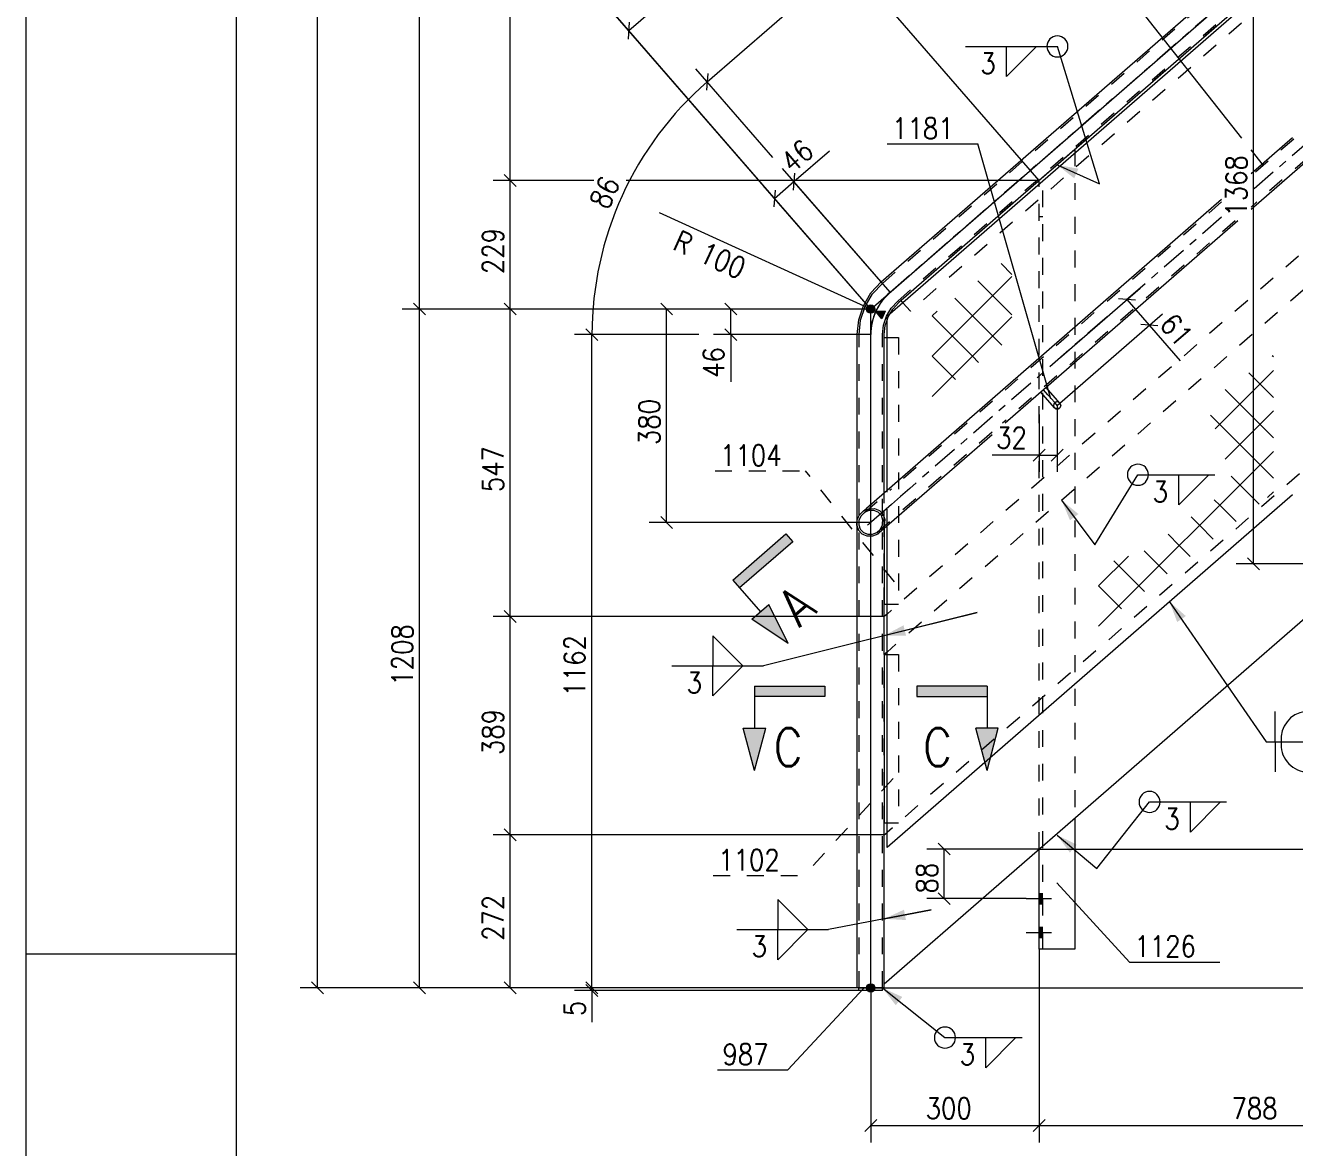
# Model space of a CAD drawing. Header units: millimetres. Extents: x 5 to 846, y 5 to 599.
# Drawn here: x 5 to 155.6, y 279 to 412.1 of the extents above; entities that cross this region are included whole.
import ezdxf

# ---------------------------------------------------------------- set-up
doc = ezdxf.new("R2010")
doc.units = ezdxf.units.MM
for name, pattern in [('XKITLINE00', [0]), ('XKITLINE02', [4, 2, -2]), ('XKITLINE03', [6, 3, -1, 1, -1])]:
    doc.linetypes.add(name, pattern=pattern)
for name, color, linetype, lineweight in [('Corte', 7, 'Continuous', 0), ('Cota', 4, 'Continuous', 0), ('Marca da peça', 2, 'Continuous', 0), ('Objeto gráfico', 3, 'Continuous', 0), ('Outro tipo de objeto', 7, 'Continuous', 0), ('Parafuso', 3, 'Continuous', 0), ('Peça', 2, 'Continuous', 0), ('Solda', 1, 'Continuous', 0)]:
    doc.layers.add(name, color=color, linetype=linetype, lineweight=lineweight)
doc.styles.add('ROMANS', font='ROMANS__.TTF')
doc.styles.add('SIMPLEX', font='SIMPLEX_.TTF')

# ---------------------------------------------------------------- blocks, each defined once
blk = doc.blocks.new('*A17')
at = {"layer": 'Parafuso'}
for points in [[(125.71, 307.95), (125.29, 307.95), (125.29, 309.15), (125.71, 309.15)], [(125.71, 303.95), (125.29, 303.95), (125.29, 305.15), (125.71, 305.15)]]:
    blk.add_hatch(color=7, dxfattribs=at).paths.add_polyline_path(points, flags=17)
at = {"layer": 'Parafuso', "color": 7, "linetype": 'XKITLINE00', "lineweight": 0}
for p, q in [((125.29, 309.15), (125.71, 309.15)), ((123.75, 308.55), (126.72, 308.55)), ((125.29, 307.95), (125.71, 307.95)), ((123.75, 304.55), (126.72, 304.55)), ((125.29, 305.15), (125.71, 305.15)), ((125.29, 303.95), (125.71, 303.95))]:
    blk.add_line(p, q, dxfattribs=at)
blk = doc.blocks.new('*A21')
at = {"layer": 'Peça', "color": 4, "linetype": 'XKITLINE00', "lineweight": 0}
for p, q in [((103.89, 297.64), (103.89, 297.96)), ((106.69, 297.64), (103.89, 297.64)), ((105.29, 297.64), (105.29, 297.96)), ((106.69, 297.64), (106.69, 297.96))]:
    blk.add_line(p, q, dxfattribs=at)
at = {"layer": 'Peça', "color": 7, "linetype": 'XKITLINE02', "lineweight": 0}
for q in [(103.94, 297.96), (106.69, 297.96)]:
    blk.add_line((103.89, 297.96), q, dxfattribs=at)
blk = doc.blocks.new('*A22')
at = {"layer": 'Peça', "color": 4, "linetype": 'XKITLINE00', "lineweight": 0}
for p, q in [((106.9, 375.11), (107.23, 375.11)), ((106.9, 356.68), (106.9, 375.11)), ((106.9, 352.46), (106.9, 343.47)), ((106.9, 343.47), (107.23, 343.47))]:
    blk.add_line(p, q, dxfattribs=at)
at = {"layer": 'Peça', "color": 7, "linetype": 'XKITLINE02', "lineweight": 0}
for p, q in [((107.23, 375.11), (108.57, 375.11)), ((108.57, 375.11), (108.57, 343.47)), ((106.9, 352.46), (106.9, 356.68)), ((107.23, 343.47), (108.57, 343.47))]:
    blk.add_line(p, q, dxfattribs=at)
blk = doc.blocks.new('*A25')
at = {"layer": 'Peça', "color": 4, "linetype": 'XKITLINE00', "lineweight": 0}
for p, q in [((106.9, 337.51), (107.23, 337.51)), ((106.9, 337.51), (106.9, 317.56)), ((106.9, 317.56), (107.23, 317.56))]:
    blk.add_line(p, q, dxfattribs=at)
at = {"layer": 'Peça', "color": 7, "linetype": 'XKITLINE02', "lineweight": 0}
for p, q in [((107.23, 337.51), (108.57, 337.51)), ((108.57, 337.51), (108.57, 317.56)), ((107.23, 317.56), (108.57, 317.56))]:
    blk.add_line(p, q, dxfattribs=at)
blk = doc.blocks.new('*A26')
at = {"layer": 'Peça', "color": 7, "linetype": 'XKITLINE02', "lineweight": 0}
for p, q in [((129.52, 397.42), (125.29, 393.74)), ((129.52, 397.42), (129.52, 318.12)), ((125.29, 393.74), (125.71, 394.11)), ((125.29, 364.96), (125.29, 393.74)), ((125.71, 302.55), (125.71, 394.11)), ((125.29, 389.44), (125.71, 389.44)), ((125.29, 314.43), (125.29, 361.46))]:
    blk.add_line(p, q, dxfattribs=at)
at = {"layer": 'Peça', "color": 4, "linetype": 'XKITLINE00', "lineweight": 0}
for p, q in [((129.52, 318.12), (129.52, 302.55)), ((125.29, 302.55), (125.29, 314.43)), ((129.52, 302.55), (125.29, 302.55))]:
    blk.add_line(p, q, dxfattribs=at)
blk = doc.blocks.new('*A29')
at = {"layer": 'Peça', "color": 4, "linetype": 'XKITLINE00', "lineweight": 0}
for p, q in [((126.12, 369.17), (125.48, 368.62)), ((127.73, 367.33), (126.12, 369.17)), ((127.09, 366.77), (125.48, 368.62)), ((127.38, 366.63), (127.09, 366.77)), ((127.68, 366.73), (127.38, 366.63)), ((127.83, 367.02), (127.68, 366.73)), ((127.73, 367.33), (127.83, 367.02))]:
    blk.add_line(p, q, dxfattribs=at)
at = {"layer": 'Peça', "color": 7, "linetype": 'XKITLINE03', "lineweight": 0}
for p, q in [((126.31, 368.31), (125.8, 368.9)), ((126.73, 367.83), (126.31, 368.31)), ((127.09, 367.42), (126.73, 367.83)), ((127.32, 367.15), (127.09, 367.42)), ((127.41, 367.05), (127.32, 367.15)), ((127.41, 367.05), (127.41, 367.05))]:
    blk.add_line(p, q, dxfattribs=at)
at = {"layer": 'Peça', "color": 7, "linetype": 'XKITLINE02', "lineweight": 0}
for start, end in [(311.009, 131.009), (131.009, 311.009)]:
    blk.add_arc((127.41, 367.05), 0.423, start, end, dxfattribs=at)
blk = doc.blocks.new('*A30')
at = {"layer": 'Peça', "color": 7, "linetype": 'XKITLINE02', "lineweight": 0}
for p, q in [((172.23, 409.56), (150.41, 390.58)), ((155.47, 398.64), (150.41, 394.23)), ((146.91, 391.18), (107.77, 357.16)), ((148.52, 388.94), (120.94, 364.96)), ((119.68, 363.86), (108.38, 354.03)), ((104.55, 354.36), (107.77, 357.16)), ((103.84, 353.83), (103.96, 354.09)), ((104.14, 353.96), (103.89, 353.45)), ((103.96, 354.09), (104.44, 354.54)), ((104.55, 354.36), (104.14, 353.96)), ((104.44, 354.54), (104.77, 354.83)), ((104.44, 354.54), (105.05, 354.78)), ((105.08, 354.57), (104.55, 354.36)), ((105.05, 354.78), (105.22, 354.78)), ((105.41, 354.57), (105.08, 354.57)), ((105.22, 354.78), (105.73, 354.81)), ((105.66, 354.58), (105.41, 354.57)), ((106.18, 354.38), (105.66, 354.58)), ((105.73, 354.81), (106.33, 354.58)), ((106.02, 351.98), (108.38, 354.03)), ((106.56, 353.99), (106.18, 354.38)), ((106.33, 354.58), (106.77, 354.13)), ((106.73, 353.46), (106.56, 353.99)), ((106.77, 354.13), (106.97, 353.52)), ((103.89, 353.45), (103.87, 352.89)), ((103.87, 352.89), (104.05, 352.38)), ((104.05, 352.38), (104.43, 351.98)), ((106.02, 351.98), (106.44, 352.37)), ((106.44, 352.37), (106.68, 352.89)), ((106.89, 352.84), (106.61, 352.25)), ((106.68, 352.89), (106.69, 353.09)), ((106.69, 353.09), (106.73, 353.46)), ((106.97, 353.52), (106.89, 352.84)), ((103.86, 352.26), (103.84, 352.32)), ((104.29, 351.8), (103.86, 352.26)), ((104.88, 351.55), (104.29, 351.8)), ((104.43, 351.98), (104.93, 351.77)), ((105.52, 351.55), (104.88, 351.55)), ((104.93, 351.77), (105.49, 351.77)), ((105.49, 351.77), (106.02, 351.98)), ((106.13, 351.8), (105.52, 351.55)), ((106.61, 352.25), (106.13, 351.8)), ((106.13, 351.8), (106.27, 351.92)), ((106.27, 351.92), (106.29, 351.93))]:
    blk.add_line(p, q, dxfattribs=at)
at = {"layer": 'Peça', "color": 4, "linetype": 'XKITLINE00', "lineweight": 0}
for p, q in [((172.23, 409.28), (150.41, 390.3)), ((155.33, 398.79), (150.41, 394.51)), ((146.91, 391.47), (104.77, 354.83)), ((148.85, 388.94), (121.26, 364.96)), ((119.68, 363.57), (106.29, 351.93)), ((103.64, 352.85), (103.68, 353.49)), ((103.84, 352.32), (103.64, 352.85)), ((103.68, 353.49), (103.84, 353.83))]:
    blk.add_line(p, q, dxfattribs=at)
at = {"layer": 'Peça', "color": 7, "linetype": 'XKITLINE03', "lineweight": 0}
for p, q in [((157.57, 398.64), (150.41, 392.4)), ((146.91, 389.36), (109.93, 357.21)), ((109.93, 357.21), (108.81, 356.23)), ((108.81, 356.23), (107.75, 355.31)), ((106.79, 354.48), (106, 353.79)), ((107.75, 355.31), (106.79, 354.48)), ((105.02, 352.94), (104.9, 352.83)), ((104.9, 352.83), (104.9, 352.83)), ((105.4, 353.26), (105.02, 352.94)), ((106, 353.79), (105.4, 353.26))]:
    blk.add_line(p, q, dxfattribs=at)
blk = doc.blocks.new('*A31')
at = {"layer": 'Peça', "color": 4, "linetype": 'XKITLINE00', "lineweight": 0}
for p, q in [((155.33, 419.42), (107.29, 377.65)), ((107.23, 356.97), (107.23, 377.52)), ((155.33, 356.46), (107.23, 314.63)), ((107.23, 314.63), (107.23, 352.75))]:
    blk.add_line(p, q, dxfattribs=at)
at = {"layer": 'Peça', "color": 7, "linetype": 'XKITLINE02', "lineweight": 0}
for p, q in [((107.29, 377.65), (107.23, 377.6)), ((107.23, 377.52), (107.23, 377.6)), ((107.23, 352.75), (107.23, 356.97))]:
    blk.add_line(p, q, dxfattribs=at)
blk = doc.blocks.new('*A32')
at = {"layer": 'Peça', "color": 4, "linetype": 'XKITLINE00', "lineweight": 0}
for p in [(155.33, 419.86), (109.11, 379.23)]:
    blk.add_line(p, (108.89, 379.48), dxfattribs=at)
at = {"layer": 'Peça', "color": 7, "linetype": 'XKITLINE02', "lineweight": 0}
for p, q in [((155.33, 417.65), (109.99, 378.22)), ((109.99, 378.22), (109.11, 379.23))]:
    blk.add_line(p, q, dxfattribs=at)
blk = doc.blocks.new('*A33')
at = {"layer": 'Peça'}
for points in [[(105.27, 377.98), (105.24, 377.99), (105.22, 377.99), (105.19, 377.99), (105.17, 378), (105.15, 378), (105.12, 378.01), (105.1, 378.02), (105.08, 378.03), (105.05, 378.04), (105.03, 378.05), (105.01, 378.07), (104.99, 378.08), (104.97, 378.1), (104.95, 378.11), (104.94, 378.13), (104.92, 378.15), (104.9, 378.17), (104.89, 378.19), (104.87, 378.21), (104.86, 378.23), (104.85, 378.25), (104.84, 378.27), (104.83, 378.29), (104.82, 378.31), (104.81, 378.34), (104.81, 378.36), (104.8, 378.39), (104.8, 378.41), (104.79, 378.43), (104.79, 378.46), (104.79, 378.48), (104.79, 378.51), (104.79, 378.53), (104.8, 378.56), (104.8, 378.58), (104.81, 378.6), (104.81, 378.63), (104.82, 378.65), (104.83, 378.67), (104.84, 378.7), (104.85, 378.72), (104.86, 378.74), (104.87, 378.76), (104.89, 378.78), (104.9, 378.8), (104.92, 378.82), (104.94, 378.84), (104.95, 378.85), (104.97, 378.87), (104.99, 378.88), (105.01, 378.9), (105.03, 378.91), (105.05, 378.92), (105.08, 378.94), (105.1, 378.95), (105.12, 378.95), (105.15, 378.96), (105.17, 378.97), (105.19, 378.97), (105.22, 378.98), (105.24, 378.98), (105.27, 378.98), (105.29, 378.98), (105.31, 378.98), (105.34, 378.98), (105.36, 378.98), (105.39, 378.97), (105.41, 378.97), (105.44, 378.96), (105.46, 378.95), (105.48, 378.95), (105.5, 378.94), (105.53, 378.92), (105.55, 378.91), (105.57, 378.9), (105.59, 378.88), (105.61, 378.87), (105.63, 378.85), (105.64, 378.84), (105.66, 378.82), (105.68, 378.8), (105.69, 378.78), (105.71, 378.76), (105.72, 378.74), (105.73, 378.72), (105.74, 378.7), (105.75, 378.67), (105.76, 378.65), (105.77, 378.63), (105.78, 378.6), (105.78, 378.58), (105.79, 378.56), (105.79, 378.53), (105.79, 378.51), (105.79, 378.48), (105.79, 378.46), (105.79, 378.43), (105.79, 378.41), (105.78, 378.39), (105.78, 378.36), (105.77, 378.34), (105.76, 378.31), (105.75, 378.29), (105.74, 378.27), (105.73, 378.25), (105.72, 378.23), (105.71, 378.21), (105.69, 378.19), (105.68, 378.17), (105.66, 378.15), (105.64, 378.13), (105.63, 378.11), (105.61, 378.1), (105.59, 378.08), (105.57, 378.07), (105.55, 378.05), (105.53, 378.04), (105.5, 378.03), (105.48, 378.02), (105.46, 378.01), (105.44, 378), (105.41, 378), (105.39, 377.99), (105.36, 377.99), (105.34, 377.99), (105.31, 377.98), (105.29, 377.98)], [(105.27, 377.98), (105.24, 377.99), (105.22, 377.99), (105.19, 377.99), (105.17, 378), (105.15, 378), (105.12, 378.01), (105.1, 378.02), (105.08, 378.03), (105.05, 378.04), (105.03, 378.05), (105.01, 378.07), (104.99, 378.08), (104.97, 378.1), (104.95, 378.11), (104.94, 378.13), (104.92, 378.15), (104.9, 378.17), (104.89, 378.19), (104.87, 378.21), (104.86, 378.23), (104.85, 378.25), (104.84, 378.27), (104.83, 378.29), (104.82, 378.31), (104.81, 378.34), (104.81, 378.36), (104.8, 378.39), (104.8, 378.41), (104.79, 378.43), (104.79, 378.46), (104.79, 378.48), (104.79, 378.51), (104.79, 378.53), (104.8, 378.56), (104.8, 378.58), (104.81, 378.6), (104.81, 378.63), (104.82, 378.65), (104.83, 378.67), (104.84, 378.7), (104.85, 378.72), (104.86, 378.74), (104.87, 378.76), (104.89, 378.78), (104.9, 378.8), (104.92, 378.82), (104.94, 378.84), (104.95, 378.85), (104.97, 378.87), (104.99, 378.88), (105.01, 378.9), (105.03, 378.91), (105.05, 378.92), (105.08, 378.94), (105.1, 378.95), (105.12, 378.95), (105.15, 378.96), (105.17, 378.97), (105.19, 378.97), (105.22, 378.98), (105.24, 378.98), (105.27, 378.98), (105.29, 378.98), (105.31, 378.98), (105.34, 378.98), (105.36, 378.98), (105.39, 378.97), (105.41, 378.97), (105.44, 378.96), (105.46, 378.95), (105.48, 378.95), (105.5, 378.94), (105.53, 378.92), (105.55, 378.91), (105.57, 378.9), (105.59, 378.88), (105.61, 378.87), (105.63, 378.85), (105.64, 378.84), (105.66, 378.82), (105.68, 378.8), (105.69, 378.78), (105.71, 378.76), (105.72, 378.74), (105.73, 378.72), (105.74, 378.7), (105.75, 378.67), (105.76, 378.65), (105.77, 378.63), (105.78, 378.6), (105.78, 378.58), (105.79, 378.56), (105.79, 378.53), (105.79, 378.51), (105.79, 378.48), (105.79, 378.46), (105.79, 378.43), (105.79, 378.41), (105.78, 378.39), (105.78, 378.36), (105.77, 378.34), (105.76, 378.31), (105.75, 378.29), (105.74, 378.27), (105.73, 378.25), (105.72, 378.23), (105.71, 378.21), (105.69, 378.19), (105.68, 378.17), (105.66, 378.15), (105.64, 378.13), (105.63, 378.11), (105.61, 378.1), (105.59, 378.08), (105.57, 378.07), (105.55, 378.05), (105.53, 378.04), (105.5, 378.03), (105.48, 378.02), (105.46, 378.01), (105.44, 378), (105.41, 378), (105.39, 377.99), (105.36, 377.99), (105.34, 377.99), (105.31, 377.98), (105.29, 377.98)], [(105.27, 297.46), (105.24, 297.46), (105.22, 297.46), (105.19, 297.47), (105.17, 297.47), (105.15, 297.48), (105.12, 297.49), (105.1, 297.5), (105.08, 297.51), (105.05, 297.52), (105.03, 297.53), (105.01, 297.54), (104.99, 297.56), (104.97, 297.57), (104.95, 297.59), (104.94, 297.61), (104.92, 297.62), (104.9, 297.64), (104.89, 297.66), (104.87, 297.68), (104.86, 297.7), (104.85, 297.72), (104.84, 297.75), (104.83, 297.77), (104.82, 297.79), (104.81, 297.81), (104.81, 297.84), (104.8, 297.86), (104.8, 297.89), (104.79, 297.91), (104.79, 297.93), (104.79, 297.96), (104.79, 297.98), (104.79, 298.01), (104.8, 298.03), (104.8, 298.06), (104.81, 298.08), (104.81, 298.1), (104.82, 298.13), (104.83, 298.15), (104.84, 298.17), (104.85, 298.19), (104.86, 298.22), (104.87, 298.24), (104.89, 298.26), (104.9, 298.28), (104.92, 298.29), (104.94, 298.31), (104.95, 298.33), (104.97, 298.35), (104.99, 298.36), (105.01, 298.37), (105.03, 298.39), (105.05, 298.4), (105.08, 298.41), (105.1, 298.42), (105.12, 298.43), (105.15, 298.44), (105.17, 298.44), (105.19, 298.45), (105.22, 298.45), (105.24, 298.46), (105.27, 298.46), (105.29, 298.46), (105.31, 298.46), (105.34, 298.46), (105.36, 298.45), (105.39, 298.45), (105.41, 298.44), (105.44, 298.44), (105.46, 298.43), (105.48, 298.42), (105.5, 298.41), (105.53, 298.4), (105.55, 298.39), (105.57, 298.37), (105.59, 298.36), (105.61, 298.35), (105.63, 298.33), (105.64, 298.31), (105.66, 298.29), (105.68, 298.28), (105.69, 298.26), (105.71, 298.24), (105.72, 298.22), (105.73, 298.19), (105.74, 298.17), (105.75, 298.15), (105.76, 298.13), (105.77, 298.1), (105.78, 298.08), (105.78, 298.06), (105.79, 298.03), (105.79, 298.01), (105.79, 297.98), (105.79, 297.96), (105.79, 297.93), (105.79, 297.91), (105.79, 297.89), (105.78, 297.86), (105.78, 297.84), (105.77, 297.81), (105.76, 297.79), (105.75, 297.77), (105.74, 297.75), (105.73, 297.72), (105.72, 297.7), (105.71, 297.68), (105.69, 297.66), (105.68, 297.64), (105.66, 297.62), (105.64, 297.61), (105.63, 297.59), (105.61, 297.57), (105.59, 297.56), (105.57, 297.54), (105.55, 297.53), (105.53, 297.52), (105.5, 297.51), (105.48, 297.5), (105.46, 297.49), (105.44, 297.48), (105.41, 297.47), (105.39, 297.47), (105.36, 297.46), (105.34, 297.46), (105.31, 297.46), (105.29, 297.46)]]:
    blk.add_hatch(color=7, dxfattribs=at).paths.add_polyline_path(points, flags=17)
at = {"layer": 'Peça', "color": 4, "linetype": 'XKITLINE00', "lineweight": 0}
for p, q in [((106.53, 381.69), (155.33, 424.13)), ((105.32, 380.4), (106.53, 381.69)), ((104.43, 378.88), (105.32, 380.4)), ((108.89, 379.48), (108.64, 379.26)), ((103.87, 377.2), (104.43, 378.88)), ((107.55, 377.88), (107.91, 378.47)), ((107.91, 378.47), (108.64, 379.26)), ((103.68, 375.45), (103.87, 377.2)), ((106.9, 375.45), (107.02, 376.52)), ((107.02, 376.52), (107.23, 377.17)), ((103.68, 353.5), (103.68, 375.45)), ((106.9, 375.11), (106.9, 375.45)), ((103.68, 297.96), (103.68, 352.75)), ((106.9, 342.02), (106.9, 343.47)), ((106.9, 316.11), (106.9, 317.56)), ((106.9, 297.96), (106.9, 298.44)), ((106.9, 297.96), (103.68, 297.96))]:
    blk.add_line(p, q, dxfattribs=at)
at = {"layer": 'Peça', "color": 7, "linetype": 'XKITLINE02', "lineweight": 0}
for p, q in [((106.67, 381.53), (155.33, 423.84)), ((108.5, 379.43), (155.33, 420.15)), ((155.33, 419.86), (108.89, 379.48)), ((105.5, 380.27), (106.67, 381.53)), ((104.62, 378.79), (105.5, 380.27)), ((104.08, 377.16), (104.62, 378.79)), ((107.16, 377.63), (107.73, 378.6)), ((107.73, 378.6), (108.5, 379.43)), ((103.9, 375.45), (104.08, 377.16)), ((106.68, 375.45), (106.8, 376.56)), ((106.8, 376.56), (107.16, 377.63)), ((107.23, 377.17), (107.36, 377.54)), ((107.36, 377.54), (107.55, 377.88)), ((103.9, 297.96), (103.9, 375.45)), ((106.68, 297.96), (106.68, 375.45)), ((106.9, 343.47), (106.9, 375.11)), ((103.68, 352.75), (103.68, 353.5)), ((106.9, 317.56), (106.9, 342.02)), ((106.9, 298.44), (106.9, 316.11))]:
    blk.add_line(p, q, dxfattribs=at)
at = {"layer": 'Peça', "color": 7, "linetype": 'XKITLINE00', "lineweight": 0}
for p, q in [((105.29, 378.48), (155.33, 422)), ((105.29, 297.96), (105.29, 378.48))]:
    blk.add_line(p, q, dxfattribs=at)
at = {"layer": 'Peça', "color": 7, "linetype": 'XKITLINE03', "lineweight": 0}
for p, q in [((107.58, 380.48), (155.33, 422)), ((106.61, 379.43), (107.58, 380.48)), ((105.44, 376.86), (105.89, 378.21)), ((105.89, 378.21), (106.61, 379.43)), ((105.29, 375.45), (105.44, 376.86)), ((105.29, 297.96), (105.29, 375.45))]:
    blk.add_line(p, q, dxfattribs=at)
at = {"layer": 'Peça', "color": 7, "linetype": 'XKITLINE00', "lineweight": 0}
for centre in [(105.29, 378.48), (105.29, 378.48), (105.29, 297.96)]:
    blk.add_circle(centre, 0.5, dxfattribs=at)
blk = doc.blocks.new('*A34')
at = {"layer": 'Peça', "color": 7, "linetype": 'XKITLINE02', "lineweight": 0}
blk.add_line((295.01, 479.69), (107.23, 316.4), dxfattribs=at)
at = {"layer": 'Peça', "color": 4, "linetype": 'XKITLINE00', "lineweight": 0}
for p, q in [((106.9, 298.44), (295.35, 462.31)), ((106.9, 316.11), (107.23, 316.4)), ((106.9, 298.44), (106.9, 316.11))]:
    blk.add_line(p, q, dxfattribs=at)
blk = doc.blocks.new('*A35')
at = {"layer": 'Peça', "color": 7, "linetype": 'XKITLINE02', "lineweight": 0}
for p, q in [((283.36, 490.95), (107.23, 337.8)), ((156.05, 384.76), (107.23, 342.31))]:
    blk.add_line(p, q, dxfattribs=at)
at = {"layer": 'Peça', "color": 4, "linetype": 'XKITLINE00', "lineweight": 0}
for p, q in [((107.23, 342.31), (106.9, 342.02)), ((106.9, 337.51), (106.9, 342.02)), ((107.23, 337.8), (106.9, 337.51))]:
    blk.add_line(p, q, dxfattribs=at)
blk = doc.blocks.new('*A112')
at = {"layer": 'Objeto gráfico', "color": 2, "linetype": 'XKITLINE00', "lineweight": 0}
for p, q in [((153.06, 372.8), (152.92, 372.94)), ((153.07, 368), (150.14, 370.93)), ((151.1, 369.21), (153.07, 371.18)), ((146.15, 364.26), (151.1, 369.21)), ((153.07, 363.22), (147.35, 368.93)), ((147.36, 360.69), (153.07, 366.39)), ((151.48, 360.01), (145.59, 365.9)), ((132.32, 340.85), (153.07, 361.6)), ((153.07, 358.43), (151.48, 360.01)), ((149.08, 357.62), (148.05, 358.65)), ((151.36, 355.34), (149.08, 357.62)), ((146.69, 355.22), (146.04, 355.87)), ((152.37, 356.12), (153.07, 356.81)), ((148.64, 353.27), (146.69, 355.22)), ((144.29, 352.83), (143.3, 353.82)), ((145.92, 351.2), (144.29, 352.83)), ((141.9, 350.43), (140.57, 351.77)), ((139.51, 348.04), (137.74, 349.8)), ((143.2, 349.13), (141.9, 350.43)), ((132.32, 345.64), (135.86, 349.18)), ((137.11, 345.64), (134.14, 348.62)), ((140.48, 347.06), (139.51, 348.04)), ((134.72, 343.25), (132.32, 345.64)), ((137.76, 344.99), (137.11, 345.64)), ((135.04, 342.92), (134.72, 343.25))]:
    blk.add_line(p, q, dxfattribs=at)
blk = doc.blocks.new('*A113')
at = {"layer": 'Objeto gráfico', "color": 2, "linetype": 'XKITLINE00', "lineweight": 0}
for p, q in [((122.04, 382.58), (120.76, 383.87)), ((112.59, 372.88), (122.04, 382.33)), ((122.04, 377.79), (118.01, 381.83)), ((119.77, 375.27), (115.25, 379.79)), ((112.59, 377.67), (113.17, 378.25)), ((117.38, 372.88), (112.59, 377.67)), ((112.59, 368.09), (122.04, 377.54)), ((120.84, 374.2), (119.77, 375.27)), ((114.98, 370.48), (112.59, 372.88)), ((118.09, 372.16), (117.38, 372.88)), ((115.34, 370.13), (114.98, 370.48))]:
    blk.add_line(p, q, dxfattribs=at)
blk = doc.blocks.new('*A160')
at = {"layer": 'Cota', "color": 7, "linetype": 'XKITLINE00', "lineweight": 0}
for p, q in [((39.65, 297.96), (39.65, 545.15)), ((38.94, 298.67), (40.36, 297.25)), ((103.68, 297.96), (37.6, 297.96))]:
    blk.add_line(p, q, dxfattribs=at)
at = {"layer": 'Cota', "color": 3}
blk.add_point((39.65, 297.96), dxfattribs=at)
blk = doc.blocks.new('*A161')
at = {"layer": 'Cota', "color": 7, "linetype": 'XKITLINE00', "lineweight": 0}
for p, q in [((51.77, 378.48), (51.77, 545.15)), ((105.29, 378.48), (49.72, 378.48)), ((51.06, 379.19), (52.48, 377.78))]:
    blk.add_line(p, q, dxfattribs=at)
at = {"layer": 'Cota', "color": 3}
blk.add_point((51.77, 378.48), dxfattribs=at)
blk = doc.blocks.new('*A165')
at = {"layer": 'Cota', "color": 7, "linetype": 'XKITLINE00', "lineweight": 0}
blk.add_line((105.29, 378.48), (69.13, 420.07), dxfattribs=at)
blk = doc.blocks.new('*A169')
at = {"layer": 'Cota', "color": 7, "linetype": 'XKITLINE00', "lineweight": 0}
blk.add_line((105.29, 297.96), (350.94, 297.96), dxfattribs=at)
blk = doc.blocks.new('*A170')
at = {"layer": 'Cota', "color": 7, "linetype": 'XKITLINE00', "lineweight": 0}
for p, q in [((125.29, 314.43), (341.5, 314.43)), ((106.9, 297.96), (341.5, 297.96))]:
    blk.add_line(p, q, dxfattribs=at)
blk = doc.blocks.new('*A171')
at = {"layer": 'Cota', "color": 7, "linetype": 'XKITLINE00', "lineweight": 0}
blk.add_line((125.29, 314.43), (341.5, 314.43), dxfattribs=at)
blk = doc.blocks.new('*A175')
at = {"layer": 'Cota', "color": 7, "linetype": 'XKITLINE00', "lineweight": 0}
for p, q in [((85.88, 405.44), (264.21, 560.51)), ((93.68, 396.46), (84.53, 406.98)), ((85.95, 406.43), (85.81, 404.44)), ((107.58, 380.48), (95.98, 393.82))]:
    blk.add_line(p, q, dxfattribs=at)
at = {"layer": 'Cota', "color": 3}
blk.add_point((85.88, 405.44), dxfattribs=at)
blk = doc.blocks.new('*A177')
at = {"layer": 'Cota', "color": 7, "linetype": 'XKITLINE00', "lineweight": 0}
blk.add_line((105.29, 297.96), (105.29, 279.61), dxfattribs=at)
blk = doc.blocks.new('*A178')
at = {"layer": 'Corte'}
for points in [[(89.74, 345.4), (88.92, 346.34), (95.2, 351.81)], [(96.03, 350.87), (89.74, 345.4), (95.2, 351.81)], [(95.48, 338.8), (91.19, 341.69), (93.21, 343.45)]]:
    blk.add_hatch(color=6, dxfattribs=at).paths.add_polyline_path(points, flags=17)
at = {"layer": 'Corte', "color": 6, "linetype": 'XKITLINE00', "lineweight": 0}
for p, q in [((88.92, 346.34), (95.2, 351.81)), ((96.03, 350.87), (89.74, 345.4)), ((95.2, 351.81), (96.03, 350.87)), ((88.92, 346.34), (92.2, 342.57)), ((91.19, 341.69), (93.21, 343.45)), ((95.48, 338.8), (93.21, 343.45)), ((95.48, 338.8), (91.19, 341.69))]:
    blk.add_line(p, q, dxfattribs=at)
at = {"layer": 'Corte', "color": 4, "style": 'ROMANS', "width": 0.85}
blk.add_text('A', height=4.5, rotation=41.0123, dxfattribs=at).set_placement((96.85, 340.65))
blk = doc.blocks.new('*A179')
at = {"layer": 'Solda'}
blk.add_hatch(color=7, dxfattribs=at).paths.add_polyline_path([(127.41, 316.09), (129.72, 314.96), (128.92, 314.01)], flags=17)
at = {"layer": 'Solda', "color": 7, "linetype": 'XKITLINE00', "lineweight": 0}
for p, q in [((132.12, 312.14), (138.37, 320.02)), ((138.37, 320.02), (147.5, 320.02)), ((127.41, 316.09), (132.12, 312.14))]:
    blk.add_line(p, q, dxfattribs=at)
at = {"layer": 'Solda', "color": 3, "linetype": 'XKITLINE00', "lineweight": 0}
for p, q in [((143.22, 320.02), (146.79, 320.02)), ((146.79, 320.02), (143.22, 316.45)), ((143.22, 316.45), (143.22, 320.02))]:
    blk.add_line(p, q, dxfattribs=at)
for start, end in [(90, 270), (270, 90)]:
    blk.add_arc((138.37, 320.02), 1.25, start, end, dxfattribs=at)
at = {"layer": 'Solda', "color": 3, "style": 'ROMANS', "width": 0.85}
blk.add_text('3', height=2.5, dxfattribs=at).set_placement((140.12, 316.77))
blk = doc.blocks.new('*A180')
at = {"layer": 'Solda'}
blk.add_hatch(color=7, dxfattribs=at).paths.add_polyline_path([(127.94, 355.8), (129.93, 354.17), (128.93, 353.43)], flags=17)
at = {"layer": 'Solda', "color": 7, "linetype": 'XKITLINE00', "lineweight": 0}
for p, q in [((131.87, 350.53), (136.99, 358.83)), ((136.99, 358.83), (146.12, 358.83)), ((127.94, 355.8), (131.87, 350.53))]:
    blk.add_line(p, q, dxfattribs=at)
at = {"layer": 'Solda', "color": 3, "linetype": 'XKITLINE00', "lineweight": 0}
for p, q in [((141.84, 358.83), (145.41, 358.83)), ((145.41, 358.83), (141.84, 355.25)), ((141.84, 355.25), (141.84, 358.83))]:
    blk.add_line(p, q, dxfattribs=at)
for start, end in [(90, 270), (270, 90)]:
    blk.add_arc((136.99, 358.83), 1.25, start, end, dxfattribs=at)
at = {"layer": 'Solda', "color": 3, "style": 'ROMANS', "width": 0.85}
blk.add_text('3', height=2.5, dxfattribs=at).set_placement((138.74, 355.58))
blk = doc.blocks.new('*A181')
at = {"layer": 'Solda'}
blk.add_hatch(color=7, dxfattribs=at).paths.add_polyline_path([(127.41, 395.58), (129.94, 395.13), (129.43, 393.99)], flags=17)
at = {"layer": 'Solda', "color": 7, "linetype": 'XKITLINE00', "lineweight": 0}
for p, q in [((116.55, 409.63), (127.44, 409.63)), ((132.44, 393.33), (127.44, 409.63)), ((127.41, 395.58), (132.44, 393.33))]:
    blk.add_line(p, q, dxfattribs=at)
at = {"layer": 'Solda', "color": 3, "linetype": 'XKITLINE00', "lineweight": 0}
for p, q in [((121.4, 409.63), (124.97, 409.63)), ((124.97, 409.63), (121.4, 406.06)), ((121.4, 406.06), (121.4, 409.63))]:
    blk.add_line(p, q, dxfattribs=at)
for start, end in [(90, 270), (270, 90)]:
    blk.add_arc((127.44, 409.63), 1.25, start, end, dxfattribs=at)
at = {"layer": 'Solda', "color": 3, "style": 'ROMANS', "width": 0.85}
blk.add_text('3', height=2.5, dxfattribs=at).set_placement((118.3, 406.38))
blk = doc.blocks.new('*A182')
at = {"layer": 'Solda'}
blk.add_hatch(color=7, dxfattribs=at).paths.add_polyline_path([(140.74, 343.77), (142.67, 342.07), (141.65, 341.36)], flags=17)
at = {"layer": 'Solda', "color": 7, "linetype": 'XKITLINE00', "lineweight": 0}
for p, q in [((140.74, 343.77), (152.2, 327.16)), ((152.2, 327.16), (157.2, 327.16))]:
    blk.add_line(p, q, dxfattribs=at)
at = {"layer": 'Solda', "color": 3, "linetype": 'XKITLINE00', "lineweight": 0}
for p, q in [((153.27, 327.16), (153.27, 330.73)), ((157.2, 327.16), (160.77, 330.73)), ((153.27, 327.16), (153.27, 323.59)), ((157.2, 327.16), (160.77, 323.59))]:
    blk.add_line(p, q, dxfattribs=at)
for centre, start, end in [((157.2, 327.52), 96.3402, 186.3402), ((157.2, 326.8), 173.6598, 263.6598)]:
    blk.add_arc(centre, 3.23, start, end, dxfattribs=at)
at = {"layer": 'Solda', "color": 3, "style": 'ROMANS', "width": 0.85}
blk.add_text('PONTEAR', height=2.5, dxfattribs=at).set_placement((160.77, 326.41))
blk = doc.blocks.new('*A183')
at = {"layer": 'Solda'}
blk.add_hatch(color=7, dxfattribs=at).paths.add_polyline_path([(106.69, 297.96), (109.04, 296.89), (108.26, 295.91)], flags=17)
at = {"layer": 'Solda', "color": 7, "linetype": 'XKITLINE00', "lineweight": 0}
for p, q in [((106.69, 297.96), (114.1, 292.07)), ((114.1, 292.07), (123.24, 292.07))]:
    blk.add_line(p, q, dxfattribs=at)
at = {"layer": 'Solda', "color": 3, "linetype": 'XKITLINE00', "lineweight": 0}
for p, q in [((118.95, 292.07), (122.52, 292.07)), ((122.52, 292.07), (118.95, 288.5)), ((118.95, 288.5), (118.95, 292.07))]:
    blk.add_line(p, q, dxfattribs=at)
for start, end in [(90, 270), (270, 90)]:
    blk.add_arc((114.1, 292.07), 1.25, start, end, dxfattribs=at)
at = {"layer": 'Solda', "color": 3, "style": 'ROMANS', "width": 0.85}
blk.add_text('3', height=2.5, dxfattribs=at).set_placement((115.85, 288.82))
blk = doc.blocks.new('*A189')
at = {"layer": 'Marca da peça', "color": 7, "linetype": 'XKITLINE00', "lineweight": 0}
for p in [(104.43, 297.88), (87.1, 288.25)]:
    blk.add_line(p, (95.45, 288.25), dxfattribs=at)
at = {"layer": 'Marca da peça', "color": 4, "style": 'ROMANS', "width": 0.85}
blk.add_text('987', height=2.5, dxfattribs=at).set_placement((87.7, 288.85))
blk = doc.blocks.new('*A190')
at = {"layer": 'Marca da peça', "color": 7, "linetype": 'XKITLINE02', "lineweight": 0}
for p in [(86.83, 359.29), (108.1, 346.11)]:
    blk.add_line(p, (97.57, 359.29), dxfattribs=at)
at = {"layer": 'Marca da peça', "color": 4, "style": 'ROMANS', "width": 0.85}
blk.add_text('1104', height=2.5, dxfattribs=at).set_placement((87.43, 359.89))
blk = doc.blocks.new('*A193')
at = {"layer": 'Marca da peça', "color": 7, "linetype": 'XKITLINE02', "lineweight": 0}
for p in [(107.94, 322.79), (86.61, 311.28)]:
    blk.add_line(p, (97.35, 311.28), dxfattribs=at)
at = {"layer": 'Marca da peça', "color": 4, "style": 'ROMANS', "width": 0.85}
blk.add_text('1102', height=2.5, dxfattribs=at).set_placement((87.21, 311.88))
blk = doc.blocks.new('*A194')
at = {"layer": 'Marca da peça', "color": 7, "linetype": 'XKITLINE00', "lineweight": 0}
for p, q in [((127.37, 310.44), (135.98, 301.03)), ((135.98, 301.03), (146.72, 301.03))]:
    blk.add_line(p, q, dxfattribs=at)
at = {"layer": 'Marca da peça', "color": 4, "style": 'ROMANS', "width": 0.85}
blk.add_text('1126', height=2.5, dxfattribs=at).set_placement((136.58, 301.63))
blk = doc.blocks.new('*A197')
at = {"layer": 'Marca da peça', "color": 7, "linetype": 'XKITLINE00', "lineweight": 0}
for p in [(107.24, 398.08), (126.66, 367.82)]:
    blk.add_line(p, (117.98, 398.08), dxfattribs=at)
at = {"layer": 'Marca da peça', "color": 4, "style": 'ROMANS', "width": 0.85}
blk.add_text('1181', height=2.5, dxfattribs=at).set_placement((107.84, 398.68))
blk = doc.blocks.new('*A198')
at = {"layer": 'Marca da peça', "color": 7, "linetype": 'XKITLINE00', "lineweight": 0}
for p, q in [((122.07, 419.66), (132.81, 419.66)), ((149.31, 398.76), (132.81, 419.66)), ((151.89, 395.49), (150.41, 397.37))]:
    blk.add_line(p, q, dxfattribs=at)
at = {"layer": 'Marca da peça', "color": 4, "style": 'ROMANS', "width": 0.85}
blk.add_text('1147', height=2.5, dxfattribs=at).set_placement((122.67, 420.26))
blk = doc.blocks.new('*A204')
at = {"layer": 'Cota', "color": 7, "linetype": 'XKITLINE00', "lineweight": 0}
for p, q in [((72.44, 393.74), (60.48, 393.74)), ((61.82, 394.45), (63.24, 393.03)), ((62.53, 378.48), (62.53, 393.74)), ((125.29, 393.74), (76.29, 393.74)), ((105.29, 378.48), (60.48, 378.48)), ((61.82, 379.19), (63.24, 377.78))]:
    blk.add_line(p, q, dxfattribs=at)
at = {"layer": 'Cota', "color": 3}
for p in [(62.53, 393.74), (62.53, 378.48)]:
    blk.add_point(p, dxfattribs=at)
at = {"layer": 'Cota', "color": 3, "style": 'SIMPLEX', "width": 0.85}
blk.add_text('229', height=2.5, rotation=90.0002, dxfattribs=at).set_placement((61.73, 382.63))
blk = doc.blocks.new('*A205')
at = {"layer": 'Cota', "color": 7, "linetype": 'XKITLINE00', "lineweight": 0}
for p, q in [((61.82, 440.15), (63.24, 438.74)), ((177.85, 439.44), (60.48, 439.44)), ((62.53, 393.74), (62.53, 439.44)), ((72.44, 393.74), (60.48, 393.74)), ((61.82, 394.45), (63.24, 393.03)), ((125.29, 393.74), (76.29, 393.74))]:
    blk.add_line(p, q, dxfattribs=at)
at = {"layer": 'Cota', "color": 3}
for p in [(62.53, 439.44), (62.53, 393.74)]:
    blk.add_point(p, dxfattribs=at)
at = {"layer": 'Cota', "color": 3, "style": 'SIMPLEX', "width": 0.85}
blk.add_text('686', height=2.5, rotation=90.0002, dxfattribs=at).set_placement((61.73, 413.11))
blk = doc.blocks.new('*A208')
at = {"layer": 'Cota'}
blk.add_hatch(color=7, dxfattribs=at).paths.add_polyline_path([(106.6, 377.34), (105.89, 378.21), (107.01, 378.25)], flags=17)
at = {"layer": 'Cota', "color": 7, "linetype": 'XKITLINE00', "lineweight": 0}
for p, q in [((105.89, 378.21), (80.25, 389.89)), ((107.01, 378.25), (105.89, 378.21)), ((106.6, 377.34), (105.89, 378.21)), ((107.01, 378.25), (106.6, 377.34))]:
    blk.add_line(p, q, dxfattribs=at)
blk.add_arc((111.96, 375.45), 6.67, 131.0092, 180.0001, dxfattribs=at)
at = {"layer": 'Cota', "color": 3, "style": 'SIMPLEX', "width": 0.85}
blk.add_text('R 100', height=2.5, rotation=-24.4939, dxfattribs=at).set_placement((81.65, 385.63))
blk = doc.blocks.new('*A209')
at = {"layer": 'Cota', "color": 7, "linetype": 'XKITLINE00', "lineweight": 0}
for p, q in [((177.85, 439.44), (146.74, 475.22)), ((148.15, 474.67), (148.01, 472.68)), ((95.52, 427.97), (148.08, 473.67)), ((125.29, 393.74), (94.18, 429.52)), ((95.59, 428.97), (95.45, 426.97))]:
    blk.add_line(p, q, dxfattribs=at)
at = {"layer": 'Cota', "color": 3}
for p in [(148.08, 473.67), (95.52, 427.97)]:
    blk.add_point(p, dxfattribs=at)
at = {"layer": 'Cota', "color": 3, "style": 'SIMPLEX', "width": 0.85}
blk.add_text('1045', height=2.5, rotation=41.0066, dxfattribs=at).set_placement((117.95, 448.53))
blk = doc.blocks.new('*A210')
at = {"layer": 'Cota', "color": 7, "linetype": 'XKITLINE00', "lineweight": 0}
for p, q in [((125.29, 393.74), (94.18, 429.52)), ((76.58, 411.5), (95.52, 427.97)), ((95.59, 428.97), (95.45, 426.97)), ((105.29, 378.48), (75.24, 413.05)), ((76.65, 412.5), (76.51, 410.5))]:
    blk.add_line(p, q, dxfattribs=at)
at = {"layer": 'Cota', "color": 3}
for p in [(95.52, 427.97), (76.58, 411.5)]:
    blk.add_point(p, dxfattribs=at)
at = {"layer": 'Cota', "color": 3, "style": 'SIMPLEX', "width": 0.85}
blk.add_text('377', height=2.5, rotation=41.0066, dxfattribs=at).set_placement((82.9, 418.05))
blk = doc.blocks.new('*A211')
at = {"layer": 'Cota', "color": 7, "linetype": 'XKITLINE00', "lineweight": 0}
for p, q in [((125.29, 302.55), (125.29, 279.63)), ((105.29, 297.96), (105.29, 279.63)), ((106, 282.34), (104.58, 280.92)), ((105.29, 281.63), (125.29, 281.63)), ((126, 282.34), (124.58, 280.92))]:
    blk.add_line(p, q, dxfattribs=at)
at = {"layer": 'Cota', "color": 3}
for p in [(105.29, 281.63), (125.29, 281.63)]:
    blk.add_point(p, dxfattribs=at)
at = {"layer": 'Cota', "color": 3, "style": 'SIMPLEX', "width": 0.85}
blk.add_text('300', height=2.5, dxfattribs=at).set_placement((111.81, 282.43))
blk = doc.blocks.new('*A212')
at = {"layer": 'Cota', "color": 7, "linetype": 'XKITLINE00', "lineweight": 0}
for p, q in [((177.85, 348.25), (177.85, 279.63)), ((125.29, 302.55), (125.29, 279.63)), ((126, 282.34), (124.58, 280.92)), ((125.29, 281.63), (177.85, 281.63)), ((178.55, 282.34), (177.14, 280.92))]:
    blk.add_line(p, q, dxfattribs=at)
at = {"layer": 'Cota', "color": 3}
for p in [(125.29, 281.63), (177.85, 281.63)]:
    blk.add_point(p, dxfattribs=at)
at = {"layer": 'Cota', "color": 3, "style": 'SIMPLEX', "width": 0.85}
blk.add_text('788', height=2.5, dxfattribs=at).set_placement((148.09, 282.43))
blk = doc.blocks.new('*A215')
at = {"layer": 'Cota', "color": 7, "linetype": 'XKITLINE00', "lineweight": 0}
for p, q in [((113.3, 315.14), (114.71, 313.73)), ((125.29, 314.43), (111.96, 314.43)), ((114.01, 308.55), (114.01, 314.43)), ((113.3, 309.26), (114.71, 307.84)), ((123.75, 308.55), (111.96, 308.55))]:
    blk.add_line(p, q, dxfattribs=at)
at = {"layer": 'Cota', "color": 3}
for p in [(114.01, 314.43), (114.01, 308.55)]:
    blk.add_point(p, dxfattribs=at)
at = {"layer": 'Cota', "color": 3, "style": 'SIMPLEX', "width": 0.85}
blk.add_text('88', height=2.5, rotation=90.0002, dxfattribs=at).set_placement((113.21, 309.17))
blk = doc.blocks.new('*A216')
at = {"layer": 'Cota', "color": 7, "linetype": 'XKITLINE00', "lineweight": 0}
for p, q in [((150, 440.15), (151.41, 438.74)), ((177.85, 439.44), (148.66, 439.44)), ((150.71, 348.25), (150.71, 439.44)), ((177.85, 348.25), (148.66, 348.25)), ((150, 348.96), (151.41, 347.54))]:
    blk.add_line(p, q, dxfattribs=at)
at = {"layer": 'Cota', "color": 3}
for p in [(150.71, 439.44), (150.71, 348.25)]:
    blk.add_point(p, dxfattribs=at)
at = {"layer": 'Cota', "color": 3, "style": 'SIMPLEX', "width": 0.85}
blk.add_text('1368', height=2.5, rotation=90.0002, dxfattribs=at).set_placement((149.91, 389.44))
blk = doc.blocks.new('*A222')
at = {"layer": 'Cota', "color": 7, "linetype": 'XKITLINE00', "lineweight": 0}
for p, q in [((96.17, 393.6), (100.39, 397.26)), ((96.17, 393.6), (100.39, 397.26)), ((107.58, 380.48), (94.83, 395.14)), ((96.24, 394.59), (96.1, 392.6)), ((105.29, 378.48), (92.54, 393.15)), ((93.88, 391.6), (96.17, 393.6)), ((93.95, 392.6), (93.81, 390.61))]:
    blk.add_line(p, q, dxfattribs=at)
at = {"layer": 'Cota', "color": 3}
for p in [(96.17, 393.6), (93.88, 391.6)]:
    blk.add_point(p, dxfattribs=at)
at = {"layer": 'Cota', "color": 3, "style": 'SIMPLEX', "width": 0.85}
blk.add_text('46', height=2.5, rotation=41.0066, dxfattribs=at).set_placement((96, 394.51))
blk = doc.blocks.new('*A223')
at = {"layer": 'Cota', "color": 7, "linetype": 'XKITLINE00', "lineweight": 0}
for p, q in [((93.68, 396.46), (84.53, 406.98)), ((85.95, 406.43), (85.81, 404.44)), ((107.58, 380.48), (95.98, 393.82)), ((84.9, 375.45), (70.16, 375.45)), ((71.51, 376.15), (72.92, 374.74)), ((105.29, 375.45), (88.4, 375.45))]:
    blk.add_line(p, q, dxfattribs=at)
blk.add_arc((111.96, 375.45), 39.74, 131.0092, 180.0001, dxfattribs=at)
at = {"layer": 'Cota', "color": 7}
for p in [(85.88, 405.44), (72.21, 375.45)]:
    blk.add_point(p, dxfattribs=at)
at = {"layer": 'Cota', "color": 3, "style": 'SIMPLEX', "width": 0.85}
blk.add_text('86', height=2.5, rotation=65.5063, dxfattribs=at).set_placement((74.1, 390.14))
blk = doc.blocks.new('*A224')
at = {"layer": 'Cota', "color": 7, "linetype": 'XKITLINE00', "lineweight": 0}
for p, q in [((105.29, 378.48), (86.65, 378.48)), ((87.99, 379.19), (89.4, 377.78)), ((88.7, 375.45), (88.7, 378.48)), ((105.29, 375.45), (86.65, 375.45)), ((87.99, 376.15), (89.4, 374.74)), ((88.7, 375.45), (88.7, 369.86)), ((88.7, 375.45), (88.7, 369.86))]:
    blk.add_line(p, q, dxfattribs=at)
at = {"layer": 'Cota', "color": 3}
for p in [(88.7, 378.48), (88.7, 375.45)]:
    blk.add_point(p, dxfattribs=at)
at = {"layer": 'Cota', "color": 3, "style": 'SIMPLEX', "width": 0.85}
blk.add_text('46', height=2.5, rotation=90.0002, dxfattribs=at).set_placement((87.9, 370.33))
blk = doc.blocks.new('*A225')
at = {"layer": 'Cota', "color": 7, "linetype": 'XKITLINE00', "lineweight": 0}
for p, q in [((71.5, 298.67), (72.91, 297.25)), ((71.5, 298.35), (72.91, 296.93)), ((103.68, 297.96), (70.16, 297.96)), ((104.01, 297.64), (70.16, 297.64)), ((72.21, 297.64), (72.21, 297.96)), ((72.21, 297.64), (72.21, 293.91)), ((72.21, 297.64), (72.21, 293.91))]:
    blk.add_line(p, q, dxfattribs=at)
at = {"layer": 'Cota', "color": 3}
for p in [(72.21, 297.96), (72.21, 297.64)]:
    blk.add_point(p, dxfattribs=at)
at = {"layer": 'Cota', "color": 3, "style": 'SIMPLEX', "width": 0.85}
blk.add_text('5', height=2.5, rotation=90.0002, dxfattribs=at).set_placement((71.41, 294.62))
blk = doc.blocks.new('*A226')
at = {"layer": 'Cota', "color": 7, "linetype": 'XKITLINE00', "lineweight": 0}
for p, q in [((84.9, 375.45), (70.16, 375.45)), ((71.5, 376.15), (72.91, 374.74)), ((72.21, 297.96), (72.21, 375.45)), ((105.29, 375.45), (88.4, 375.45)), ((71.5, 298.67), (72.91, 297.25)), ((103.68, 297.96), (70.16, 297.96))]:
    blk.add_line(p, q, dxfattribs=at)
at = {"layer": 'Cota', "color": 3}
for p in [(72.21, 375.45), (72.21, 297.96)]:
    blk.add_point(p, dxfattribs=at)
at = {"layer": 'Cota', "color": 3, "style": 'SIMPLEX', "width": 0.85}
blk.add_text('1162', height=2.5, rotation=90.0002, dxfattribs=at).set_placement((71.41, 332.53))
blk = doc.blocks.new('*A227')
at = {"layer": 'Cota', "color": 7, "linetype": 'XKITLINE00', "lineweight": 0}
for p, q in [((105.29, 378.48), (79.02, 378.48)), ((80.37, 379.19), (81.78, 377.78)), ((81.07, 353.17), (81.07, 378.48)), ((80.37, 353.88), (81.78, 352.47)), ((105.29, 353.17), (79.02, 353.17))]:
    blk.add_line(p, q, dxfattribs=at)
at = {"layer": 'Cota', "color": 3}
for p in [(81.07, 378.48), (81.07, 353.17)]:
    blk.add_point(p, dxfattribs=at)
at = {"layer": 'Cota', "color": 3, "style": 'SIMPLEX', "width": 0.85}
blk.add_text('380', height=2.5, rotation=90.0002, dxfattribs=at).set_placement((80.27, 362.35))
blk = doc.blocks.new('*A235')
at = {"layer": 'Cota', "color": 7, "linetype": 'XKITLINE00', "lineweight": 0}
for p, q in [((127.68, 372.64), (137.24, 380.96)), ((136.69, 379.54), (134.7, 379.68)), ((135.69, 379.61), (138.34, 376.56)), ((127.41, 367.05), (139.89, 377.91)), ((139.34, 376.49), (137.35, 376.63)), ((138.34, 376.56), (142.01, 372.35)), ((138.34, 376.56), (142.01, 372.35))]:
    blk.add_line(p, q, dxfattribs=at)
at = {"layer": 'Cota', "color": 3}
for p in [(135.69, 379.61), (138.34, 376.56)]:
    blk.add_point(p, dxfattribs=at)
at = {"layer": 'Cota', "color": 3, "style": 'SIMPLEX', "width": 0.85}
blk.add_text('61', height=2.5, rotation=-48.9879, dxfattribs=at).set_placement((139.41, 376.56))
blk = doc.blocks.new('*A239')
at = {"layer": 'Cota', "color": 7, "linetype": 'XKITLINE00', "lineweight": 0}
for p, q in [((125.29, 365.99), (125.29, 359.16)), ((127.41, 367.05), (127.41, 359.16)), ((126, 361.86), (124.58, 360.45)), ((128.11, 361.86), (126.7, 360.45)), ((125.29, 361.16), (119.71, 361.16)), ((125.29, 361.16), (119.71, 361.16)), ((125.29, 361.16), (127.41, 361.16))]:
    blk.add_line(p, q, dxfattribs=at)
at = {"layer": 'Cota', "color": 3}
for p in [(125.29, 361.16), (127.41, 361.16)]:
    blk.add_point(p, dxfattribs=at)
at = {"layer": 'Cota', "color": 3, "style": 'SIMPLEX', "width": 0.85}
blk.add_text('32', height=2.5, dxfattribs=at).set_placement((120.18, 361.96))
blk = doc.blocks.new('*A243')
at = {"layer": 'Corte'}
for points in [[(91.51, 332.51), (91.51, 333.76), (99.85, 333.76)], [(99.85, 332.51), (91.51, 332.51), (99.85, 333.76)], [(110.75, 332.51), (110.75, 333.76), (119.09, 333.76)], [(119.09, 332.51), (110.75, 332.51), (119.09, 333.76)], [(91.51, 323.76), (90.17, 328.76), (92.85, 328.76)], [(119.09, 323.76), (117.75, 328.76), (120.43, 328.76)]]:
    blk.add_hatch(color=6, dxfattribs=at).paths.add_polyline_path(points, flags=17)
at = {"layer": 'Corte', "color": 6, "linetype": 'XKITLINE00', "lineweight": 0}
for p, q in [((91.51, 333.76), (99.85, 333.76)), ((91.51, 333.76), (91.51, 328.76)), ((99.85, 333.76), (99.85, 332.51)), ((119.09, 333.76), (110.75, 333.76)), ((110.75, 333.76), (110.75, 332.51)), ((119.09, 333.76), (119.09, 328.76)), ((99.85, 332.51), (91.51, 332.51)), ((110.75, 332.51), (119.09, 332.51)), ((90.17, 328.76), (92.85, 328.76)), ((91.51, 323.76), (90.17, 328.76)), ((91.51, 323.76), (92.85, 328.76)), ((120.43, 328.76), (117.75, 328.76)), ((119.09, 323.76), (117.75, 328.76)), ((119.09, 323.76), (120.43, 328.76))]:
    blk.add_line(p, q, dxfattribs=at)
at = {"layer": 'Corte', "color": 4, "style": 'ROMANS', "width": 0.85}
for p in [(93.76, 324.26), (111.49, 324.26)]:
    blk.add_text('C', height=4.5, dxfattribs=at).set_placement(p)
blk = doc.blocks.new('*A246')
at = {"layer": 'Solda'}
blk.add_hatch(color=7, dxfattribs=at).paths.add_polyline_path([(106.9, 306.16), (109.24, 307.24), (109.47, 306.01)], flags=17)
at = {"layer": 'Solda', "color": 3, "linetype": 'XKITLINE00', "lineweight": 0}
for p, q in [((97.83, 304.88), (94.26, 308.45)), ((94.26, 308.45), (94.26, 304.88)), ((94.26, 304.88), (97.83, 304.88)), ((94.26, 304.88), (97.83, 304.88)), ((97.83, 304.88), (94.26, 301.3)), ((94.26, 301.3), (94.26, 304.88))]:
    blk.add_line(p, q, dxfattribs=at)
at = {"layer": 'Solda', "color": 7, "linetype": 'XKITLINE00', "lineweight": 0}
for p, q in [((112.47, 307.23), (100.29, 304.88)), ((106.9, 306.16), (112.47, 307.23)), ((89.41, 304.88), (100.29, 304.88))]:
    blk.add_line(p, q, dxfattribs=at)
at = {"layer": 'Solda', "color": 3, "style": 'ROMANS', "width": 0.85}
blk.add_text('3', height=2.5, dxfattribs=at).set_placement((91.16, 301.63))
blk = doc.blocks.new('*A247')
at = {"layer": 'Solda'}
blk.add_hatch(color=7, dxfattribs=at).paths.add_polyline_path([(106.9, 339.76), (109.18, 340.97), (109.48, 339.76)], flags=17)
at = {"layer": 'Solda', "color": 7, "linetype": 'XKITLINE00', "lineweight": 0}
for p, q in [((117.9, 342.48), (92.58, 336.16)), ((106.9, 339.76), (117.9, 342.48)), ((81.7, 336.16), (92.58, 336.16))]:
    blk.add_line(p, q, dxfattribs=at)
at = {"layer": 'Solda', "color": 3, "linetype": 'XKITLINE00', "lineweight": 0}
for p, q in [((90.12, 336.16), (86.55, 339.73)), ((86.55, 339.73), (86.55, 336.16)), ((86.55, 336.16), (90.12, 336.16)), ((86.55, 336.16), (90.12, 336.16)), ((90.12, 336.16), (86.55, 332.59)), ((86.55, 332.59), (86.55, 336.16))]:
    blk.add_line(p, q, dxfattribs=at)
at = {"layer": 'Solda', "color": 3, "style": 'ROMANS', "width": 0.85}
blk.add_text('3', height=2.5, dxfattribs=at).set_placement((83.45, 332.91))
blk = doc.blocks.new('*A248')
at = {"layer": 'Cota', "color": 7, "linetype": 'XKITLINE00', "lineweight": 0}
for p, q in [((105.29, 378.48), (49.72, 378.48)), ((51.06, 379.19), (52.48, 377.78)), ((51.77, 297.96), (51.77, 378.48)), ((51.06, 298.67), (52.48, 297.25)), ((105.29, 297.96), (49.72, 297.96))]:
    blk.add_line(p, q, dxfattribs=at)
at = {"layer": 'Cota', "color": 3}
for p in [(51.77, 378.48), (51.77, 297.96)]:
    blk.add_point(p, dxfattribs=at)
at = {"layer": 'Cota', "color": 3, "style": 'SIMPLEX', "width": 0.85}
blk.add_text('1208', height=2.5, rotation=90.0002, dxfattribs=at).set_placement((50.97, 333.81))
blk = doc.blocks.new('*A249')
at = {"layer": 'Cota', "color": 7, "linetype": 'XKITLINE00', "lineweight": 0}
for p, q in [((61.82, 316.82), (63.24, 315.41)), ((106.9, 316.11), (60.48, 316.11)), ((62.53, 297.96), (62.53, 316.11)), ((61.82, 298.67), (63.24, 297.25)), ((103.74, 297.96), (60.48, 297.96))]:
    blk.add_line(p, q, dxfattribs=at)
at = {"layer": 'Cota', "color": 3}
for p in [(62.53, 316.11), (62.53, 297.96)]:
    blk.add_point(p, dxfattribs=at)
at = {"layer": 'Cota', "color": 3, "style": 'SIMPLEX', "width": 0.85}
blk.add_text('272', height=2.5, rotation=90.0002, dxfattribs=at).set_placement((61.73, 303.55))
blk = doc.blocks.new('*A250')
at = {"layer": 'Cota', "color": 7, "linetype": 'XKITLINE00', "lineweight": 0}
for p, q in [((106.9, 342.02), (60.48, 342.02)), ((61.82, 342.72), (63.24, 341.31)), ((62.53, 316.11), (62.53, 342.02)), ((61.82, 316.82), (63.24, 315.41)), ((106.9, 316.11), (60.48, 316.11))]:
    blk.add_line(p, q, dxfattribs=at)
at = {"layer": 'Cota', "color": 3}
for p in [(62.53, 342.02), (62.53, 316.11)]:
    blk.add_point(p, dxfattribs=at)
at = {"layer": 'Cota', "color": 3, "style": 'SIMPLEX', "width": 0.85}
blk.add_text('389', height=2.5, rotation=90.0002, dxfattribs=at).set_placement((61.73, 325.58))
blk = doc.blocks.new('*A251')
at = {"layer": 'Cota', "color": 7, "linetype": 'XKITLINE00', "lineweight": 0}
for p, q in [((105.29, 378.48), (60.48, 378.48)), ((61.82, 379.19), (63.24, 377.78)), ((62.53, 342.02), (62.53, 378.48)), ((106.9, 342.02), (60.48, 342.02)), ((61.82, 342.72), (63.24, 341.31))]:
    blk.add_line(p, q, dxfattribs=at)
at = {"layer": 'Cota', "color": 3}
for p in [(62.53, 378.48), (62.53, 342.02)]:
    blk.add_point(p, dxfattribs=at)
at = {"layer": 'Cota', "color": 3, "style": 'SIMPLEX', "width": 0.85}
blk.add_text('547', height=2.5, rotation=90.0002, dxfattribs=at).set_placement((61.73, 356.77))

msp = doc.modelspace()

# ---------------------------------------------------------------- linework, layer by layer
at = {"layer": 'Outro tipo de objeto', "color": 7, "linetype": 'XKITLINE00', "lineweight": 0}
msp.add_line((5.04, 599), (5.04, 5.04), dxfattribs=at)
at = {"layer": 'Outro tipo de objeto', "color": 6, "linetype": 'XKITLINE00', "lineweight": 0}
msp.add_line((30, 589), (30, 15), dxfattribs=at)
at = {"layer": 'Outro tipo de objeto', "color": 2, "linetype": 'XKITLINE00', "lineweight": 0}
msp.add_line((5, 302), (30, 302), dxfattribs=at)

# ---------------------------------------------------------------- block references
at = {"lineweight": 0}
for name in ['*A165', '*A175', '*A160', '*A161', '*A33', '*A31', '*A32', '*A30', '*A35', '*A34', '*A209', '*A169', '*A177', '*A205', '*A216', '*A210', '*A198', '*A181', '*A223', '*A197', '*A222', '*A26', '*A204', '*A208', '*A113', '*A235', '*A248', '*A251', '*A227', '*A224', '*A226', '*A22', '*A112', '*A29', '*A239', '*A190', '*A171', '*A180', '*A212', '*A182', '*A250', '*A247', '*A25', '*A193', '*A179', '*A249', '*A170', '*A215', '*A194', '*A17', '*A246', '*A211', '*A225', '*A189', '*A21', '*A183']:
    msp.add_blockref(name, (0, 0), dxfattribs=at)
at = {"layer": 'Corte', "lineweight": 0}
for name in ['*A178', '*A243']:
    msp.add_blockref(name, (0, 0), dxfattribs=at)

doc.saveas('drawing.dxf')
